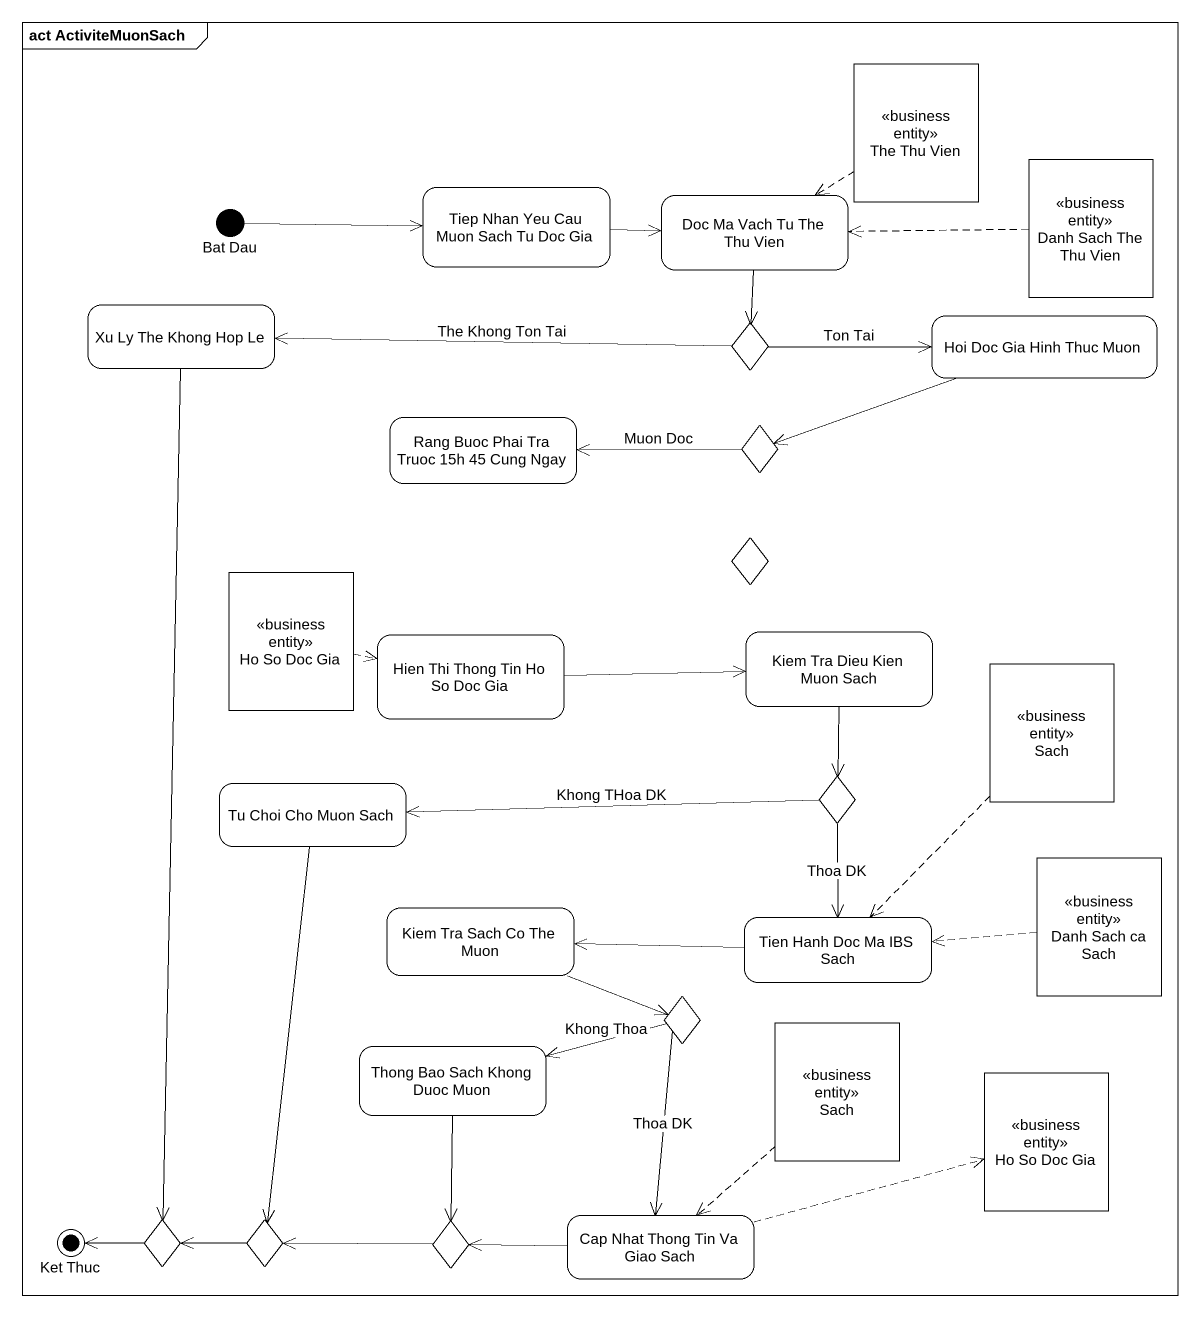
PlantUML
@startuml
mainframe act ActiviteMuonSach
hide empty description
state "The Thu Vien" as The_Thu_Vien <<business entity>>
state "Bat Dau" as Bat_Dau <<start>>
state "Tiep Nhan Yeu Cau Muon Sach Tu Doc Gia" as Tiep_Nhan_Yeu_Cau_Muon_Sach
state "Doc Ma Vach Tu The Thu Vien" as Doc_Ma_Vach_Tu_The_Thu_Vien
state "Danh Sach The Thu Vien" as Danh_Sach_The_Thu_Vien <<business entity>>
state "Xu Ly The Khong Hop Le" as Xu_Ly_The_Khong_Hop_Le
state choice1 <<choice>>
state "Hoi Doc Gia Hinh Thuc Muon" as Hoi_Doc_Gia_Hinh_Thuc_Muon
state "Rang Buoc Phai Tra Truoc 15h 45 Cung Ngay" as Rang_Buoc_Phai_Tra_Truoc
state choice2 <<choice>>
state "Ho So Doc Gia" as Ho_So_Doc_Gia <<business entity>>
state choice3 <<choice>>
state "Hien Thi Thong Tin Ho So Doc Gia" as Hien_Thi_Thong_Tin_Ho_So
state "Kiem Tra Dieu Kien Muon Sach" as Kiem_Tra_Dieu_Kien_Muon_Sach
state Sach <<business entity>>
state choice4 <<choice>>
state "Tu Choi Cho Muon Sach" as Tu_Choi_Cho_Muon_Sach
state "Danh Sach ca Sach" as Danh_Sach_ca_Sach <<business entity>>
state "Kiem Tra Sach Co The Muon" as Kiem_Tra_Sach_Co_The_Muon
state "Tien Hanh Doc Ma IBS Sach" as Tien_Hanh_Doc_Ma_IBS_Sach
state choice5 <<choice>>
state "Sach" as Sach_2 <<business entity>>
state "Thong Bao Sach Khong Duoc Muon" as Thong_Bao_Sach_Khong_Duoc
state "Ho So Doc Gia" as Ho_So_Doc_Gia_2 <<business entity>>
state "Cap Nhat Thong Tin Va Giao Sach" as Cap_Nhat_Thong_Tin_Va_Giao
state "Ket Thuc" as Ket_Thuc <<end>>
state choice6 <<choice>>
state choice7 <<choice>>
state choice8 <<choice>>
The_Thu_Vien -[dashed]-> Doc_Ma_Vach_Tu_The_Thu_Vien
Bat_Dau -right-> Tiep_Nhan_Yeu_Cau_Muon_Sach
Tiep_Nhan_Yeu_Cau_Muon_Sach -right-> Doc_Ma_Vach_Tu_The_Thu_Vien
Doc_Ma_Vach_Tu_The_Thu_Vien --> choice1
Danh_Sach_The_Thu_Vien -left[dashed]-> Doc_Ma_Vach_Tu_The_Thu_Vien
Xu_Ly_The_Khong_Hop_Le --> choice6
choice1 -left-> Xu_Ly_The_Khong_Hop_Le : The Khong Ton Tai
choice1 -right-> Hoi_Doc_Gia_Hinh_Thuc_Muon : Ton Tai
Hoi_Doc_Gia_Hinh_Thuc_Muon -left-> choice2
choice2 -left-> Rang_Buoc_Phai_Tra_Truoc : Muon Doc
Ho_So_Doc_Gia -right[dashed]-> Hien_Thi_Thong_Tin_Ho_So
Hien_Thi_Thong_Tin_Ho_So -right-> Kiem_Tra_Dieu_Kien_Muon_Sach
Kiem_Tra_Dieu_Kien_Muon_Sach --> choice4
Sach -[dashed]-> Tien_Hanh_Doc_Ma_IBS_Sach
choice4 -left-> Tu_Choi_Cho_Muon_Sach : Khong THoa DK
choice4 --> Tien_Hanh_Doc_Ma_IBS_Sach : Thoa DK
Tu_Choi_Cho_Muon_Sach --> choice7
Danh_Sach_ca_Sach -left[dashed]-> Tien_Hanh_Doc_Ma_IBS_Sach
Kiem_Tra_Sach_Co_The_Muon -right-> choice5
Tien_Hanh_Doc_Ma_IBS_Sach -left-> Kiem_Tra_Sach_Co_The_Muon
choice5 -left-> Thong_Bao_Sach_Khong_Duoc : Khong Thoa
choice5 --> Cap_Nhat_Thong_Tin_Va_Giao : Thoa DK
Sach_2 -[dashed]-> Cap_Nhat_Thong_Tin_Va_Giao
Thong_Bao_Sach_Khong_Duoc --> choice8
Cap_Nhat_Thong_Tin_Va_Giao -right[dashed]-> Ho_So_Doc_Gia_2
Cap_Nhat_Thong_Tin_Va_Giao -left-> choice8
choice6 -left-> Ket_Thuc
choice7 -left-> choice6
choice8 -left-> choice7
@enduml
